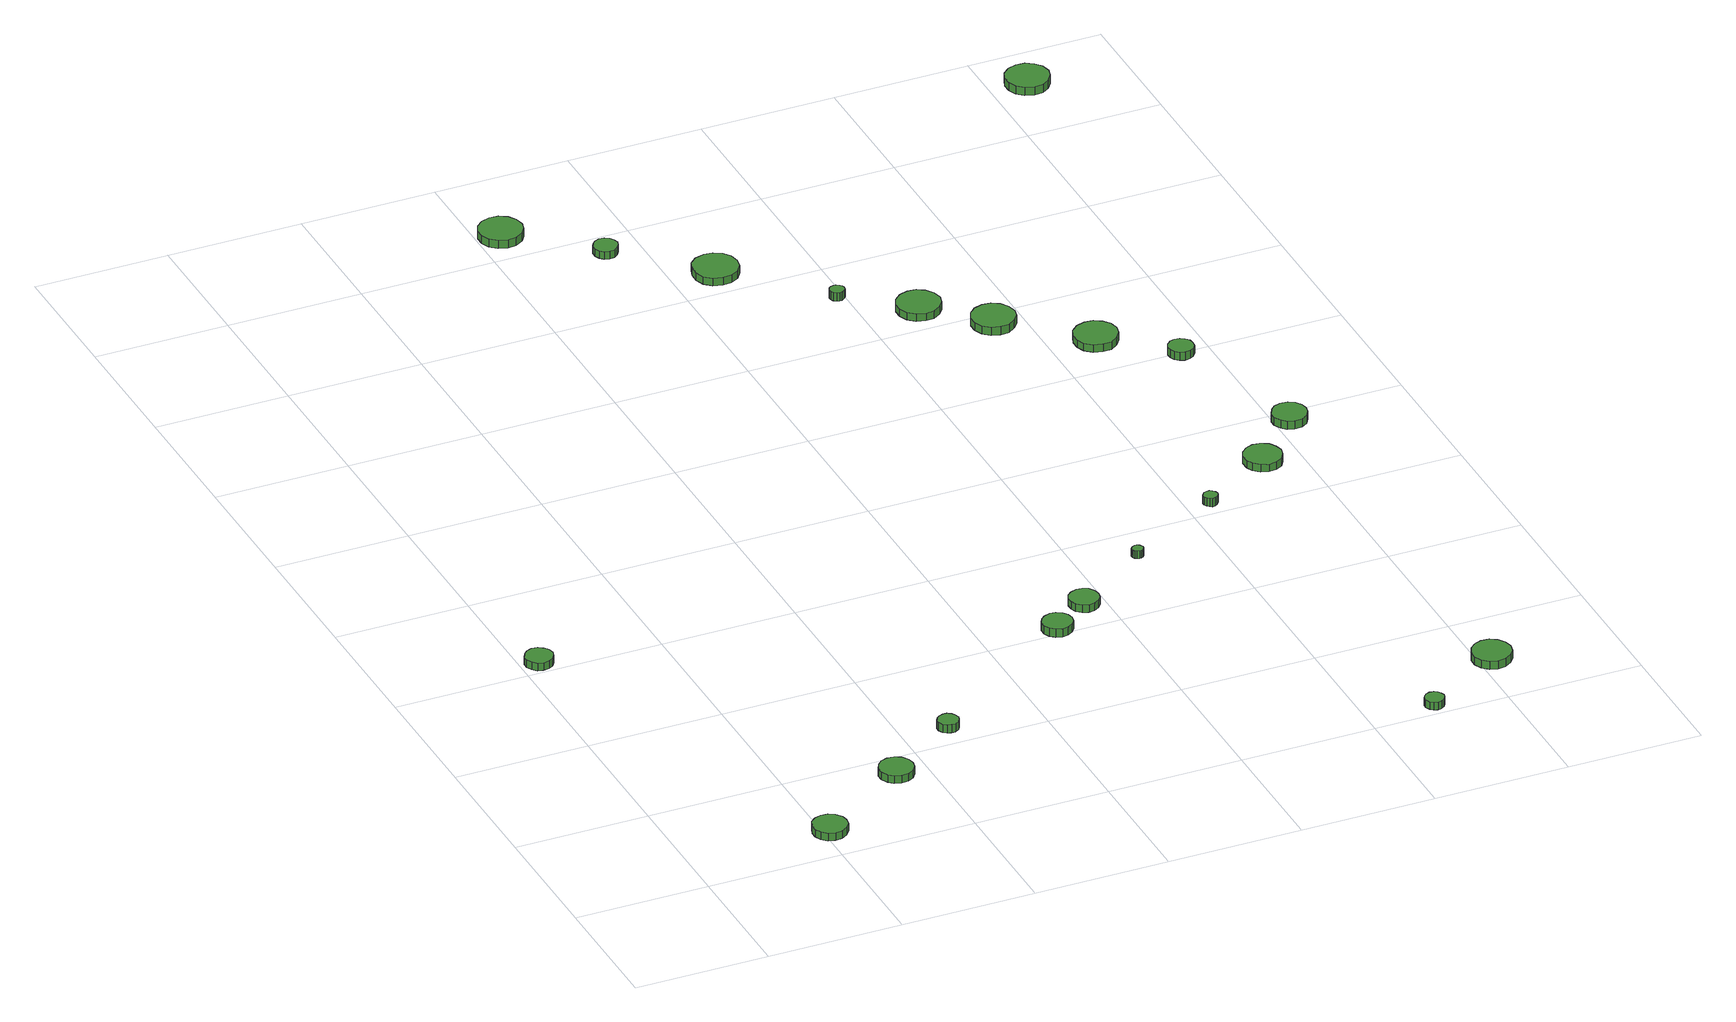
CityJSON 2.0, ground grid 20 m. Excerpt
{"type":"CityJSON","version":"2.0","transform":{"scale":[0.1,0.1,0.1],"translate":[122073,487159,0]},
"CityObjects":{
"tree1":{"type":"SolitaryVegetationObject","attributes":{"function":"something"},"geometry":[{"type":"MultiSurface","lod":"1","boundaries":[[[0,1,2,3,4,5,6,7,8,9,10,11,12,13,14]],[[15,16,17,18,19,20,21,22,23,24,25,26,27,28,29]],[[0,29,28,1]],[[1,28,27,2]],[[2,27,26,3]],[[3,26,25,4]],[[4,25,24,5]],[[5,24,23,6]],[[6,23,22,7]],[[7,22,21,8]],[[8,21,20,9]],[[9,20,19,10]],[[10,19,18,11]],[[11,18,17,12]],[[12,17,16,13]],[[13,16,15,14]],[[14,15,29,0]]]}]},
"tree2":{"type":"SolitaryVegetationObject","attributes":{"function":"something"},"geometry":[{"type":"MultiSurface","lod":"1","boundaries":[[[30,31,32,33,34,35,36,37,38,39,40,41,42,43,44]],[[45,46,47,48,49,50,51,52,53,54,55,56,57,58,59]],[[30,59,58,31]],[[31,58,57,32]],[[32,57,56,33]],[[33,56,55,34]],[[34,55,54,35]],[[35,54,53,36]],[[36,53,52,37]],[[37,52,51,38]],[[38,51,50,39]],[[39,50,49,40]],[[40,49,48,41]],[[41,48,47,42]],[[42,47,46,43]],[[43,46,45,44]],[[44,45,59,30]]]}]},
"tree3":{"type":"SolitaryVegetationObject","attributes":{"function":"something"},"geometry":[{"type":"MultiSurface","lod":"1","boundaries":[[[60,61,62,63,64,65,66,67,68,69,70,71,72,73,74]],[[75,76,77,78,79,80,81,82,83,84,85,86,87,88,89]],[[60,89,88,61]],[[61,88,87,62]],[[62,87,86,63]],[[63,86,85,64]],[[64,85,84,65]],[[65,84,83,66]],[[66,83,82,67]],[[67,82,81,68]],[[68,81,80,69]],[[69,80,79,70]],[[70,79,78,71]],[[71,78,77,72]],[[72,77,76,73]],[[73,76,75,74]],[[74,75,89,60]]]}]},
"tree4":{"type":"SolitaryVegetationObject","attributes":{"function":"something"},"geometry":[{"type":"MultiSurface","lod":"1","boundaries":[[[90,91,92,93,94,95,96,97,98,99,100,101,102,103,104]],[[105,106,107,108,109,110,111,112,113,114,115,116,117,118,119]],[[90,119,118,91]],[[91,118,117,92]],[[92,117,116,93]],[[93,116,115,94]],[[94,115,114,95]],[[95,114,113,96]],[[96,113,112,97]],[[97,112,111,98]],[[98,111,110,99]],[[99,110,109,100]],[[100,109,108,101]],[[101,108,107,102]],[[102,107,106,103]],[[103,106,105,104]],[[104,105,119,90]]]}]},
"tree5":{"type":"SolitaryVegetationObject","attributes":{"function":"something"},"geometry":[{"type":"MultiSurface","lod":"1","boundaries":[[[120,121,122,123,124,125,126,127,128,129,130,131,132,133,134]],[[135,136,137,138,139,140,141,142,143,144,145,146,147,148,149]],[[120,149,148,121]],[[121,148,147,122]],[[122,147,146,123]],[[123,146,145,124]],[[124,145,144,125]],[[125,144,143,126]],[[126,143,142,127]],[[127,142,141,128]],[[128,141,140,129]],[[129,140,139,130]],[[130,139,138,131]],[[131,138,137,132]],[[132,137,136,133]],[[133,136,135,134]],[[134,135,149,120]]]}]},
"tree6":{"type":"SolitaryVegetationObject","attributes":{"function":"something"},"geometry":[{"type":"MultiSurface","lod":"1","boundaries":[[[150,151,152,153,154,155,156,157,158,159,160,161,162,163,164]],[[165,166,167,168,169,170,171,172,173,174,175,176,177,178,179]],[[150,179,178,151]],[[151,178,177,152]],[[152,177,176,153]],[[153,176,175,154]],[[154,175,174,155]],[[155,174,173,156]],[[156,173,172,157]],[[157,172,171,158]],[[158,171,170,159]],[[159,170,169,160]],[[160,169,168,161]],[[161,168,167,162]],[[162,167,166,163]],[[163,166,165,164]],[[164,165,179,150]]]}]},
"tree7":{"type":"SolitaryVegetationObject","attributes":{"function":"something"},"geometry":[{"type":"MultiSurface","lod":"1","boundaries":[[[180,181,182,183,184,185,186,187,188,189,190,191,192,193,194]],[[195,196,197,198,199,200,201,202,203,204,205,206,207,208,209]],[[180,209,208,181]],[[181,208,207,182]],[[182,207,206,183]],[[183,206,205,184]],[[184,205,204,185]],[[185,204,203,186]],[[186,203,202,187]],[[187,202,201,188]],[[188,201,200,189]],[[189,200,199,190]],[[190,199,198,191]],[[191,198,197,192]],[[192,197,196,193]],[[193,196,195,194]],[[194,195,209,180]]]}]},
"tree8":{"type":"SolitaryVegetationObject","attributes":{"function":"something"},"geometry":[{"type":"MultiSurface","lod":"1","boundaries":[[[210,211,212,213,214,215,216,217,218,219,220,221,222,223,224]],[[225,226,227,228,229,230,231,232,233,234,235,236,237,238,239]],[[210,239,238,211]],[[211,238,237,212]],[[212,237,236,213]],[[213,236,235,214]],[[214,235,234,215]],[[215,234,233,216]],[[216,233,232,217]],[[217,232,231,218]],[[218,231,230,219]],[[219,230,229,220]],[[220,229,228,221]],[[221,228,227,222]],[[222,227,226,223]],[[223,226,225,224]],[[224,225,239,210]]]}]},
"tree9":{"type":"SolitaryVegetationObject","attributes":{"function":"something"},"geometry":[{"type":"MultiSurface","lod":"1","boundaries":[[[240,241,242,243,244,245,246,247,248,249,250,251,252,253,254]],[[255,256,257,258,259,260,261,262,263,264,265,266,267,268,269]],[[240,269,268,241]],[[241,268,267,242]],[[242,267,266,243]],[[243,266,265,244]],[[244,265,264,245]],[[245,264,263,246]],[[246,263,262,247]],[[247,262,261,248]],[[248,261,260,249]],[[249,260,259,250]],[[250,259,258,251]],[[251,258,257,252]],[[252,257,256,253]],[[253,256,255,254]],[[254,255,269,240]]]}]},
"tree10":{"type":"SolitaryVegetationObject","attributes":{"function":"something"},"geometry":[{"type":"MultiSurface","lod":"1","boundaries":[[[270,271,272,273,274,275,276,277,278,279,280,281,282,283,284]],[[285,286,287,288,289,290,291,292,293,294,295,296,297,298,299]],[[270,299,298,271]],[[271,298,297,272]],[[272,297,296,273]],[[273,296,295,274]],[[274,295,294,275]],[[275,294,293,276]],[[276,293,292,277]],[[277,292,291,278]],[[278,291,290,279]],[[279,290,289,280]],[[280,289,288,281]],[[281,288,287,282]],[[282,287,286,283]],[[283,286,285,284]],[[284,285,299,270]]]}]},
"tree11":{"type":"SolitaryVegetationObject","attributes":{"function":"something"},"geometry":[{"type":"MultiSurface","lod":"1","boundaries":[[[300,301,302,303,304,305,306,307,308,309,310,311,312,313,314]],[[315,316,317,318,319,320,321,322,323,324,325,326,327,328,329]],[[300,329,328,301]],[[301,328,327,302]],[[302,327,326,303]],[[303,326,325,304]],[[304,325,324,305]],[[305,324,323,306]],[[306,323,322,307]],[[307,322,321,308]],[[308,321,320,309]],[[309,320,319,310]],[[310,319,318,311]],[[311,318,317,312]],[[312,317,316,313]],[[313,316,315,314]],[[314,315,329,300]]]}]},
"tree12":{"type":"SolitaryVegetationObject","attributes":{"function":"something"},"geometry":[{"type":"MultiSurface","lod":"1","boundaries":[[[330,331,332,333,334,335,336,337,338,339,340,341,342,343,344]],[[345,346,347,348,349,350,351,352,353,354,355,356,357,358,359]],[[330,359,358,331]],[[331,358,357,332]],[[332,357,356,333]],[[333,356,355,334]],[[334,355,354,335]],[[335,354,353,336]],[[336,353,352,337]],[[337,352,351,338]],[[338,351,350,339]],[[339,350,349,340]],[[340,349,348,341]],[[341,348,347,342]],[[342,347,346,343]],[[343,346,345,344]],[[344,345,359,330]]]}]},
"tree13":{"type":"SolitaryVegetationObject","attributes":{"function":"something"},"geometry":[{"type":"MultiSurface","lod":"1","boundaries":[[[360,361,362,363,364,365,366,367,368,369,370,371,372,373,374]],[[375,376,377,378,379,380,381,382,383,384,385,386,387,388,389]],[[360,389,388,361]],[[361,388,387,362]],[[362,387,386,363]],[[363,386,385,364]],[[364,385,384,365]],[[365,384,383,366]],[[366,383,382,367]],[[367,382,381,368]],[[368,381,380,369]],[[369,380,379,370]],[[370,379,378,371]],[[371,378,377,372]],[[372,377,376,373]],[[373,376,375,374]],[[374,375,389,360]]]}]},
"tree14":{"type":"SolitaryVegetationObject","attributes":{"function":"something"},"geometry":[{"type":"MultiSurface","lod":"1","boundaries":[[[390,391,392,393,394,395,396,397,398,399,400,401,402,403,404]],[[405,406,407,408,409,410,411,412,413,414,415,416,417,418,419]],[[390,419,418,391]],[[391,418,417,392]],[[392,417,416,393]],[[393,416,415,394]],[[394,415,414,395]],[[395,414,413,396]],[[396,413,412,397]],[[397,412,411,398]],[[398,411,410,399]],[[399,410,409,400]],[[400,409,408,401]],[[401,408,407,402]],[[402,407,406,403]],[[403,406,405,404]],[[404,405,419,390]]]}]},
"tree15":{"type":"SolitaryVegetationObject","attributes":{"function":"something"},"geometry":[{"type":"MultiSurface","lod":"1","boundaries":[[[420,421,422,423,424,425,426,427,428,429,430,431,432,433,434]],[[435,436,437,438,439,440,441,442,443,444,445,446,447,448,449]],[[420,449,448,421]],[[421,448,447,422]],[[422,447,446,423]],[[423,446,445,424]],[[424,445,444,425]],[[425,444,443,426]],[[426,443,442,427]],[[427,442,441,428]],[[428,441,440,429]],[[429,440,439,430]],[[430,439,438,431]],[[431,438,437,432]],[[432,437,436,433]],[[433,436,435,434]],[[434,435,449,420]]]}]},
"tree16":{"type":"SolitaryVegetationObject","attributes":{"function":"something"},"geometry":[{"type":"MultiSurface","lod":"1","boundaries":[[[450,451,452,453,454,455,456,457,458,459,460,461,462,463,464]],[[465,466,467,468,469,470,471,472,473,474,475,476,477,478,479]],[[450,479,478,451]],[[451,478,477,452]],[[452,477,476,453]],[[453,476,475,454]],[[454,475,474,455]],[[455,474,473,456]],[[456,473,472,457]],[[457,472,471,458]],[[458,471,470,459]],[[459,470,469,460]],[[460,469,468,461]],[[461,468,467,462]],[[462,467,466,463]],[[463,466,465,464]],[[464,465,479,450]]]}]},
"tree17":{"type":"SolitaryVegetationObject","attributes":{"function":"something"},"geometry":[{"type":"MultiSurface","lod":"1","boundaries":[[[480,481,482,483,484,485,486,487,488,489,490,491,492,493,494]],[[495,496,497,498,499,500,501,502,503,504,505,506,507,508,509]],[[480,509,508,481]],[[481,508,507,482]],[[482,507,506,483]],[[483,506,505,484]],[[484,505,504,485]],[[485,504,503,486]],[[486,503,502,487]],[[487,502,501,488]],[[488,501,500,489]],[[489,500,499,490]],[[490,499,498,491]],[[491,498,497,492]],[[492,497,496,493]],[[493,496,495,494]],[[494,495,509,480]]]}]},
"tree18":{"type":"SolitaryVegetationObject","attributes":{"function":"something"},"geometry":[{"type":"MultiSurface","lod":"1","boundaries":[[[510,511,512,513,514,515,516,517,518,519,520,521,522,523,524]],[[525,526,527,528,529,530,531,532,533,534,535,536,537,538,539]],[[510,539,538,511]],[[511,538,537,512]],[[512,537,536,513]],[[513,536,535,514]],[[514,535,534,515]],[[515,534,533,516]],[[516,533,532,517]],[[517,532,531,518]],[[518,531,530,519]],[[519,530,529,520]],[[520,529,528,521]],[[521,528,527,522]],[[522,527,526,523]],[[523,526,525,524]],[[524,525,539,510]]]}]},
"tree19":{"type":"SolitaryVegetationObject","attributes":{"function":"something"},"geometry":[{"type":"MultiSurface","lod":"1","boundaries":[[[540,541,542,543,544,545,546,547,548,549,550,551,552,553,554]],[[555,556,557,558,559,560,561,562,563,564,565,566,567,568,569]],[[540,569,568,541]],[[541,568,567,542]],[[542,567,566,543]],[[543,566,565,544]],[[544,565,564,545]],[[545,564,563,546]],[[546,563,562,547]],[[547,562,561,548]],[[548,561,560,549]],[[549,560,559,550]],[[550,559,558,551]],[[551,558,557,552]],[[552,557,556,553]],[[553,556,555,554]],[[554,555,569,540]]]}]},
"tree20":{"type":"SolitaryVegetationObject","attributes":{"function":"something"},"geometry":[{"type":"MultiSurface","lod":"1","boundaries":[[[570,571,572,573,574,575,576,577,578,579,580,581,582,583,584]],[[585,586,587,588,589,590,591,592,593,594,595,596,597,598,599]],[[570,599,598,571]],[[571,598,597,572]],[[572,597,596,573]],[[573,596,595,574]],[[574,595,594,575]],[[575,594,593,576]],[[576,593,592,577]],[[577,592,591,578]],[[578,591,590,579]],[[579,590,589,580]],[[580,589,588,581]],[[581,588,587,582]],[[582,587,586,583]],[[583,586,585,584]],[[584,585,599,570]]]}]},
"tree21":{"type":"SolitaryVegetationObject","attributes":{"function":"something"},"geometry":[{"type":"MultiSurface","lod":"1","boundaries":[[[600,601,602,603,604,605,606,607,608,609,610,611,612,613,614]],[[615,616,617,618,619,620,621,622,623,624,625,626,627,628,629]],[[600,629,628,601]],[[601,628,627,602]],[[602,627,626,603]],[[603,626,625,604]],[[604,625,624,605]],[[605,624,623,606]],[[606,623,622,607]],[[607,622,621,608]],[[608,621,620,609]],[[609,620,619,610]],[[610,619,618,611]],[[611,618,617,612]],[[612,617,616,613]],[[613,616,615,614]],[[614,615,629,600]]]}]}
},
"vertices":[
[47,622,14],[45,631,14],[40,637,14],[33,642,14],[24,643,14],[16,640,14],[10,634,14],[6,626,14],[6,618,14],[10,610,14],[16,604,14],[24,602,14],[33,603,14],[40,607,14],[45,614,14],[45,614,2],[40,607,2],[33,603,2],[24,602,2],[16,604,2],[10,610,2],[6,618,2],[6,626,2],[10,634,2],[16,640,2],[24,643,2],[33,642,2],[40,637,2],[45,631,2],[47,622,2],
[234,58,15],[232,68,15],[225,77,15],[216,82,15],[206,83,15],[196,80,15],[188,73,15],[184,63,15],[184,53,15],[188,43,15],[196,36,15],[206,33,15],[216,34,15],[225,39,15],[232,48,15],[232,48,3],[225,39,3],[216,34,3],[206,33,3],[196,36,3],[188,43,3],[184,53,3],[184,63,3],[188,73,3],[196,80,3],[206,83,3],[216,82,3],[225,77,3],[232,68,3],[234,58,3],
[377,155,16],[375,165,16],[369,174,16],[360,179,16],[349,180,16],[339,177,16],[332,170,16],[327,160,16],[327,150,16],[332,140,16],[339,133,16],[349,130,16],[360,131,16],[369,136,16],[375,145,16],[375,145,4],[369,136,4],[360,131,4],[349,130,4],[339,133,4],[332,140,4],[327,150,4],[327,160,4],[332,170,4],[339,177,4],[349,180,4],[360,179,4],[369,174,4],[375,165,4],[377,155,4],
[480,232,20],[478,238,20],[475,243,20],[469,247,20],[463,247,20],[457,245,20],[452,241,20],[449,235,20],[449,229,20],[452,223,20],[457,219,20],[463,217,20],[469,217,20],[475,221,20],[478,226,20],[478,226,7],[475,221,7],[469,217,7],[463,217,7],[457,219,7],[452,223,7],[449,229,7],[449,235,7],[452,241,7],[457,245,7],[463,247,7],[469,247,7],[475,243,7],[478,238,7],[480,232,7],
[728,404,20],[726,413,20],[721,420,20],[713,425,20],[704,426,20],[695,423,20],[688,417,20],[684,409,20],[684,399,20],[688,391,20],[695,385,20],[704,382,20],[713,383,20],[721,388,20],[726,395,20],[726,395,7],[721,388,7],[713,383,7],[704,382,7],[695,385,7],[688,391,7],[684,399,7],[684,409,7],[688,417,7],[695,423,7],[704,426,7],[713,425,7],[721,420,7],[726,413,7],[728,404,7],
[788,449,18],[786,458,18],[781,466,18],[773,470,18],[764,471,18],[755,468,18],[748,462,18],[745,454,18],[745,445,18],[748,436,18],[755,430,18],[764,427,18],[773,428,18],[781,433,18],[786,440,18],[786,440,6],[781,433,6],[773,428,6],[764,427,6],[755,430,6],[748,436,6],[745,445,6],[745,454,6],[748,462,6],[755,468,6],[764,471,6],[773,470,6],[781,466,6],[786,458,6],[788,449,6],
[466,1655,15],[463,1668,15],[456,1679,15],[444,1686,15],[431,1687,15],[418,1683,15],[408,1674,15],[403,1662,15],[403,1649,15],[408,1637,15],[418,1628,15],[431,1624,15],[444,1625,15],[456,1632,15],[463,1642,15],[463,1642,2],[456,1632,2],[444,1625,2],[431,1624,2],[418,1628,2],[408,1637,2],[403,1649,2],[403,1662,2],[408,1674,2],[418,1683,2],[431,1687,2],[444,1686,2],[456,1679,2],[463,1668,2],[466,1655,2],
[566,1559,14],[564,1566,14],[560,1572,14],[554,1576,14],[546,1577,14],[539,1574,14],[534,1569,14],[531,1563,14],[531,1555,14],[534,1548,14],[539,1543,14],[546,1541,14],[554,1542,14],[560,1546,14],[564,1552,14],[564,1552,2],[560,1546,2],[554,1542,2],[546,1541,2],[539,1543,2],[534,1548,2],[531,1555,2],[531,1563,2],[534,1569,2],[539,1574,2],[546,1577,2],[554,1576,2],[560,1572,2],[564,1566,2],[566,1559,2],
[893,533,19],[892,536,19],[890,539,19],[887,541,19],[884,541,19],[880,540,19],[878,538,19],[876,535,19],[876,531,19],[878,528,19],[880,526,19],[884,525,19],[887,525,19],[890,527,19],[892,530,19],[892,530,7],[890,527,7],[887,525,7],[884,525,7],[880,526,7],[878,528,7],[876,531,7],[876,535,7],[878,538,7],[880,540,7],[884,541,7],[887,541,7],[890,539,7],[892,536,7],[893,533,7],
[696,1448,14],[693,1462,14],[685,1473,14],[673,1480,14],[660,1481,14],[646,1477,14],[636,1468,14],[631,1455,14],[631,1441,14],[636,1428,14],[646,1419,14],[660,1415,14],[673,1416,14],[685,1423,14],[693,1434,14],[693,1434,2],[685,1423,2],[673,1416,2],[660,1415,2],[646,1419,2],[636,1428,2],[631,1441,2],[631,1455,2],[636,1468,2],[646,1477,2],[660,1481,2],[673,1480,2],[685,1473,2],[693,1462,2],[696,1448,2],
[1113,19,15],[1111,24,15],[1108,29,15],[1103,32,15],[1097,33,15],[1091,31,15],[1087,27,15],[1084,22,15],[1084,16,15],[1087,10,15],[1091,6,15],[1097,4,15],[1103,5,15],[1108,8,15],[1111,13,15],[1111,13,3],[1108,8,3],[1103,5,3],[1097,4,3],[1091,6,3],[1087,10,3],[1084,16,3],[1084,22,3],[1087,27,3],[1091,31,3],[1097,33,3],[1103,32,3],[1108,29,3],[1111,24,3],[1113,19,3],
[800,1323,15],[799,1327,15],[796,1330,15],[792,1333,15],[788,1333,15],[784,1332,15],[780,1329,15],[778,1325,15],[778,1320,15],[780,1316,15],[784,1313,15],[788,1312,15],[792,1312,15],[796,1315,15],[799,1318,15],[799,1318,2],[796,1315,2],[792,1312,2],[788,1312,2],[784,1313,2],[780,1316,2],[778,1320,2],[778,1325,2],[780,1329,2],[784,1332,2],[788,1333,2],[792,1333,2],[796,1330,2],[799,1327,2],[800,1323,2],
[1043,619,19],[1042,623,19],[1039,627,19],[1035,629,19],[1031,629,19],[1027,628,19],[1024,625,19],[1022,621,19],[1022,617,19],[1024,613,19],[1027,610,19],[1031,608,19],[1035,609,19],[1039,611,19],[1042,615,19],[1042,615,6],[1039,611,6],[1035,609,6],[1031,608,6],[1027,610,6],[1024,613,6],[1022,617,6],[1022,621,6],[1024,625,6],[1027,628,6],[1031,629,6],[1035,629,6],[1039,627,6],[1042,623,6],[1043,619,6],
[1249,99,14],[1246,111,14],[1239,121,14],[1229,127,14],[1217,128,14],[1206,124,14],[1197,116,14],[1192,105,14],[1192,93,14],[1197,82,14],[1206,74,14],[1217,70,14],[1229,72,14],[1239,78,14],[1246,87,14],[1246,87,1],[1239,78,1],[1229,72,1],[1217,70,1],[1206,74,1],[1197,82,1],[1192,93,1],[1192,105,1],[1197,116,1],[1206,124,1],[1217,128,1],[1229,127,1],[1239,121,1],[1246,111,1],[1249,99,1],
[909,1246,15],[906,1259,15],[898,1270,15],[887,1277,15],[874,1278,15],[861,1274,15],[851,1265,15],[846,1253,15],[846,1240,15],[851,1228,15],[861,1219,15],[874,1215,15],[887,1216,15],[898,1223,15],[906,1233,15],[906,1233,3],[898,1223,3],[887,1216,3],[874,1215,3],[861,1219,3],[851,1228,3],[846,1240,3],[846,1253,3],[851,1265,3],[861,1274,3],[874,1278,3],[887,1277,3],[898,1270,3],[906,1259,3],[909,1246,3],
[988,1172,15],[985,1185,15],[977,1196,15],[966,1203,15],[953,1204,15],[940,1200,15],[930,1191,15],[925,1179,15],[925,1166,15],[930,1154,15],[940,1145,15],[953,1141,15],[966,1142,15],[977,1149,15],[985,1159,15],[985,1159,2],[977,1149,2],[966,1142,2],[953,1141,2],[940,1145,2],[930,1154,2],[925,1166,2],[925,1179,2],[930,1191,2],[940,1200,2],[953,1204,2],[966,1203,2],[977,1196,2],[985,1185,2],[988,1172,2],
[1169,686,19],[1166,697,19],[1160,707,19],[1149,713,19],[1138,714,19],[1127,710,19],[1118,702,19],[1114,692,19],[1114,680,19],[1118,670,19],[1127,662,19],[1138,658,19],[1149,659,19],[1160,665,19],[1166,675,19],[1166,675,7],[1160,665,7],[1149,659,7],[1138,658,7],[1127,662,7],[1118,670,7],[1114,680,7],[1114,692,7],[1118,702,7],[1127,710,7],[1138,714,7],[1149,713,7],[1160,707,7],[1166,697,7],[1169,686,7],
[1097,1074,15],[1094,1087,15],[1086,1097,15],[1075,1104,15],[1062,1105,15],[1049,1101,15],[1039,1092,15],[1034,1080,15],[1034,1067,15],[1039,1055,15],[1049,1046,15],[1062,1042,15],[1075,1043,15],[1086,1050,15],[1094,1061,15],[1094,1061,3],[1086,1050,3],[1075,1043,3],[1062,1042,3],[1049,1046,3],[1039,1055,3],[1034,1067,3],[1034,1080,3],[1039,1092,3],[1049,1101,3],[1062,1105,3],[1075,1104,3],[1086,1097,3],[1094,1087,3],[1097,1074,3],
[1244,770,20],[1242,780,20],[1236,789,20],[1227,794,20],[1216,795,20],[1206,792,20],[1199,785,20],[1194,775,20],[1194,765,20],[1199,755,20],[1206,748,20],[1216,745,20],[1227,746,20],[1236,751,20],[1242,760,20],[1242,760,7],[1236,751,7],[1227,746,7],[1216,745,7],[1206,748,7],[1199,755,7],[1194,765,7],[1194,775,7],[1199,785,7],[1206,792,7],[1216,795,7],[1227,794,7],[1236,789,7],[1242,780,7],[1244,770,7],
[1173,990,19],[1172,997,19],[1167,1003,19],[1161,1007,19],[1153,1008,19],[1146,1006,19],[1140,1000,19],[1137,993,19],[1137,986,19],[1140,979,19],[1146,974,19],[1153,971,19],[1161,972,19],[1167,976,19],[1172,982,19],[1172,982,6],[1167,976,6],[1161,972,6],[1153,971,6],[1146,974,6],[1140,979,6],[1137,986,6],[1137,993,6],[1140,1000,6],[1146,1006,6],[1153,1008,6],[1161,1007,6],[1167,1003,6],[1172,997,6],[1173,990,6],
[1288,1726,13],[1285,1739,13],[1277,1749,13],[1266,1756,13],[1253,1757,13],[1240,1753,13],[1230,1744,13],[1225,1732,13],[1225,1719,13],[1230,1707,13],[1240,1698,13],[1253,1694,13],[1266,1695,13],[1277,1702,13],[1285,1713,13],[1285,1713,0],[1277,1702,0],[1266,1695,0],[1253,1694,0],[1240,1698,0],[1230,1707,0],[1225,1719,0],[1225,1732,0],[1230,1744,0],[1240,1753,0],[1253,1757,0],[1266,1756,0],[1277,1749,0],[1285,1739,0],[1288,1726,0]
]}
